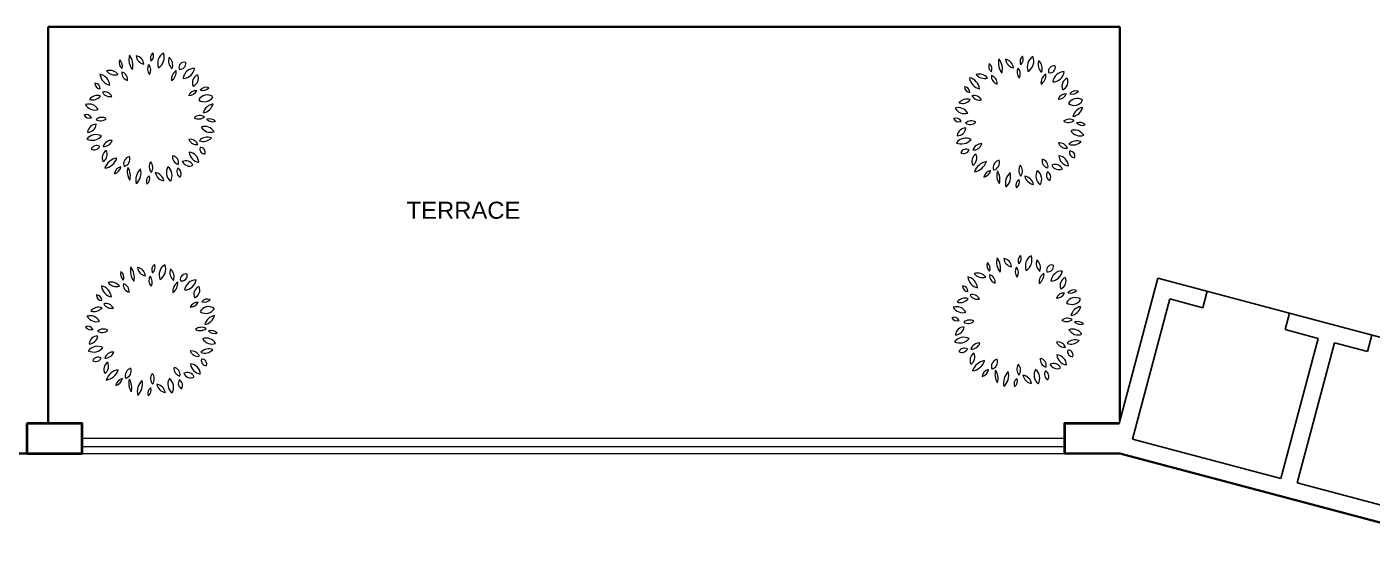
# Model space of a CAD drawing. Header units: millimetres. Extents: x 3079 to 579737, y 1565 to 1161826.
# Drawn here: x 100270 to 116054, y 320205 to 326233 of the extents above; entities that cross this region are included whole.
import ezdxf

# ---------------------------------------------------------------- set-up
doc = ezdxf.new("R2010")
doc.units = ezdxf.units.MM
for name, color, linetype, lineweight in [('1', 7, 'Continuous', 35), ('A_COL', 250, 'Continuous', 40), ('CAY', 94, 'Continuous', 5), ('IG-Area', 250, 'Continuous', 30), ('SILL', 251, 'Continuous', 18)]:
    doc.layers.add(name, color=color, linetype=linetype, lineweight=lineweight)
doc.styles.add('ATT', font='romans.shx')
doc.styles.get("Standard").update_dxf_attribs({"font": 'arial.ttf'})

# ---------------------------------------------------------------- blocks, each defined once
blk = doc.blocks.new('12PPLT06')
at = {"color": 0, "linetype": 'ByBlock'}
for centre, radius, start, end in [((-0.192, 0.414), 0.0451, 146.8151, 244.0193), ((-0.25, 0.399), 0.0451, 326.8151, 64.0193), ((-0.086, 0.428), 0.0835, 149.4737, 231.7586), ((-0.21, 0.405), 0.0835, 329.4737, 51.7586), ((-0.123, 0.388), 0.0817, 12.306, 79.6849), ((-0.029, 0.486), 0.0817, 192.306, 259.6849), ((0.041, 0.368), 0.0664, 145.5248, 220.8327), ((-0.064, 0.362), 0.0664, 325.5248, 40.8327), ((0.05, 0.45), 0.0524, 125.4093, 202.7101), ((-0.029, 0.473), 0.0524, 305.4093, 22.7101), ((0.177, 0.407), 0.114, 133.8117, 194.3077), ((-0.012, 0.461), 0.114, 313.8117, 14.3077), ((0.257, 0.429), 0.114, 163.4642, 212.7906), ((0.052, 0.4), 0.114, 343.4642, 32.7906), ((0.197, 0.428), 0.0672, 284.1004, 348.465), ((0.279, 0.349), 0.0672, 104.1004, 168.465), ((-0.379, 0.248), 0.0818, 3.3189, 83.1904), ((-0.288, 0.334), 0.0818, 183.3189, 263.1904), ((-0.298, 0.299), 0.0582, 25.4537, 116.6852), ((-0.272, 0.376), 0.0582, 205.4537, 296.6852), ((-0.162, 0.334), 0.0557, 168.8066, 257.6391), ((-0.228, 0.29), 0.0557, 348.8066, 77.6391), ((0.204, 0.305), 0.0573, 103.8914, 198.9039), ((0.136, 0.342), 0.0573, 283.8914, 18.9039), ((0.223, 0.413), 0.118, 280.3005, 340.4476), ((0.355, 0.258), 0.118, 100.3005, 160.4476), ((0.38, 0.27), 0.064, 122.5817, 207.18), ((0.289, 0.295), 0.064, 302.5817, 27.18), ((-0.381, 0.255), 0.0369, 163.4933, 274.4697), ((-0.414, 0.229), 0.0369, 343.4933, 94.4697), ((0.283, 0.231), 0.0663, 266.0282, 341.3698), ((0.341, 0.144), 0.0663, 86.0282, 161.3698), ((0.413, 0.191), 0.0446, 59.9815, 155.6676), ((0.395, 0.248), 0.0446, 239.9815, 335.6676), ((-0.456, 0.025), 0.08, 30.9482, 110.5784), ((-0.403, 0.088), 0.0847, 69.7201, 135.6489), ((-0.434, 0.226), 0.0847, 249.7201, 315.6489), ((-0.353, 0.134), 0.0631, 22.5723, 98.3335), ((-0.304, 0.22), 0.0631, 202.5723, 278.3335), ((0.43, 0.073), 0.0919, 64.7353, 140.5781), ((0.398, 0.214), 0.0919, 244.7353, 320.5781), ((0.397, 0.111), 0.0659, 270.2529, 353.5221), ((0.463, 0.038), 0.0659, 90.2529, 173.5221), ((-0.475, -0.037), 0.063, 44.2576, 108.5927), ((-0.45, 0.067), 0.063, 224.2577, 288.5927), ((-0.415, 0.141), 0.08, 210.9482, 290.5784), ((-0.368, -0.065), 0.0699, 60.5095, 129.292), ((0.366, -0.046), 0.065, 58.8748, 131.2135), ((0.357, 0.058), 0.065, 238.8748, 311.2135), ((-0.386, -0.131), 0.0923, 100.8762, 165.4479), ((-0.492, -0.017), 0.0923, 280.8762, 345.4479), ((-0.378, 0.05), 0.0699, 240.5095, 309.292), ((0.407, -0.143), 0.0814, 29.1952, 106.7189), ((0.455, -0.025), 0.0814, 209.1952, 286.7189), ((0.45, -0.045), 0.0446, 28.1981, 112.1918), ((0.473, 0.017), 0.0446, 208.1981, 292.1918), ((-0.411, -0.196), 0.0728, 54.9745, 151.3792), ((-0.433, -0.102), 0.0728, 234.9745, 331.3792), ((-0.296, -0.233), 0.0625, 87.1724, 157.2365), ((-0.351, -0.146), 0.0625, 267.1724, 337.2365), ((0.296, -0.226), 0.0644, 28.8072, 103.9199), ((0.337, -0.133), 0.0644, 208.8072, 283.9199), ((0.425, -0.213), 0.0753, 71.3712, 141.7535), ((0.39, -0.095), 0.0753, 251.3712, 321.7535), ((-0.399, -0.266), 0.0584, 71.8192, 140.0818), ((-0.425, -0.173), 0.0584, 251.8192, 320.0818), ((-0.301, -0.3), 0.065, 113.4753, 203.456), ((-0.386, -0.266), 0.065, 293.4753, 23.456), ((-0.25, -0.387), 0.0888, 91.6328, 172.0268), ((-0.34, -0.286), 0.0888, 271.6328, 352.0268), ((-0.121, -0.348), 0.0799, 122.8873, 186.7253), ((-0.244, -0.29), 0.0799, 302.8873, 6.7253), ((0.222, -0.289), 0.0586, 173.65, 254.6514), ((0.148, -0.339), 0.0586, 353.65, 74.6514), ((0.392, -0.236), 0.0968, 186.5487, 256.8911), ((0.274, -0.341), 0.0968, 6.5487, 76.8911), ((0.41, -0.22), 0.0422, 179.2557, 267.6287), ((0.366, -0.262), 0.0422, 359.2557, 87.6287), ((-0.231, -0.408), 0.041, 76.5419, 193.4774), ((-0.261, -0.378), 0.041, 256.5419, 13.4774), ((-0.098, -0.398), 0.0759, 159.117, 230.3606), ((-0.218, -0.429), 0.0759, 339.117, 50.3606), ((-0.02, -0.454), 0.0906, 122.117, 201.7275), ((-0.152, -0.411), 0.0906, 302.117, 21.7275), ((0.053, -0.36), 0.0628, 148.7877, 221.5977), ((-0.048, -0.37), 0.0628, 328.7877, 41.5977), ((0.247, -0.395), 0.123, 165.2071, 218.3217), ((0.031, -0.44), 0.123, 345.2071, 38.3217), ((0.256, -0.394), 0.0536, 156.7754, 231.288), ((0.173, -0.415), 0.0536, 336.7754, 51.288), ((0.258, -0.405), 0.0806, 38.6962, 106.2415), ((0.298, -0.277), 0.0806, 218.6962, 286.2415), ((0.021, -0.467), 0.0521, 129.7475, 206.0709), ((-0.059, -0.45), 0.0521, 309.7475, 26.0709), ((0.112, -0.398), 0.0705, 185.3196, 260.419), ((0.03, -0.474), 0.0705, 5.3196, 80.419)]:
    blk.add_arc(centre, radius, start, end, dxfattribs=at)
at = {"color": 0, "linetype": 'ByBlock', "style": 'ATT'}
for tag, p, flags in [('ITEM', (-0.911, -3.046), 3), ('ROOM_NUMBER', (-0.911, -4.379), 1)]:
    blk.add_attdef(tag, p, '', height=1, dxfattribs=dict(at, flags=flags))

msp = doc.modelspace()

# ---------------------------------------------------------------- linework, layer by layer
for p, q in [((113085, 321583), (113538, 323288)), ((113538, 323288), (115568, 322748)), ((114067, 322941), (114118, 323134)), ((113680, 323044), (113243, 321401)), ((113680, 323044), (114067, 322941)), ((115033, 322684), (115084, 322877)), ((115033, 322684), (115420, 322581)), ((115568, 322748), (117597, 322209)), ((115999, 322427), (116051, 322620)), ((115420, 322581), (114983, 320938)), ((115613, 322529), (115176, 320887)), ((115613, 322529), (115999, 322427)), ((113243, 321401), (114983, 320938)), ((113095, 321233), (113095, 321233)), ((115176, 320887), (116915, 320424))]:
    msp.add_line(p, q)
at = {"layer": '1'}
for p, q in [((100520, 326233), (113095, 326233)), ((100520, 321583), (100520, 326233)), ((113095, 321622), (113095, 326233)), ((100595, 321233), (98679, 321233)), ((100595, 321233), (100895, 321233)), ((113095, 321233), (112445, 321233)), ((113095, 321233), (116961, 320205))]:
    msp.add_line(p, q, dxfattribs=at)
at = {"layer": 'A_COL'}
msp.add_lwpolyline([(100270, 321583), (100270, 321233), (100920, 321233), (100920, 321583)], close=True, dxfattribs=at)
for points in [[(113085, 321583), (112445, 321583), (112445, 321233)], [(113095, 321233), (113095, 321233)]]:
    msp.add_lwpolyline(points, dxfattribs=at)
at = {"layer": 'SILL'}
for p, q in [((112445, 321408), (100920, 321408)), ((112445, 321308), (100920, 321308)), ((100920, 321233), (112445, 321233))]:
    msp.add_line(p, q, dxfattribs=at)

# ---------------------------------------------------------------- block references
at = {"layer": 'CAY', "xscale": 1568.465901971513, "yscale": 1568.465901971513, "zscale": 1568.465901971513, "rotation": 180}
for p in [(101708, 325162), (111911, 325120), (101725, 322680), (111889, 322786)]:
    msp.add_blockref('12PPLT06', p, dxfattribs=at)

# ---------------------------------------------------------------- texts
at = {"layer": 'IG-Area', "insert": (104725, 324184), "char_height": 200, "attachment_point": 1}
msp.add_mtext_dynamic_manual_height_columns('TERRACE  ', width=38356.19, gutter_width=12.5, heights=[0], dxfattribs=at)

doc.saveas('drawing.dxf')
